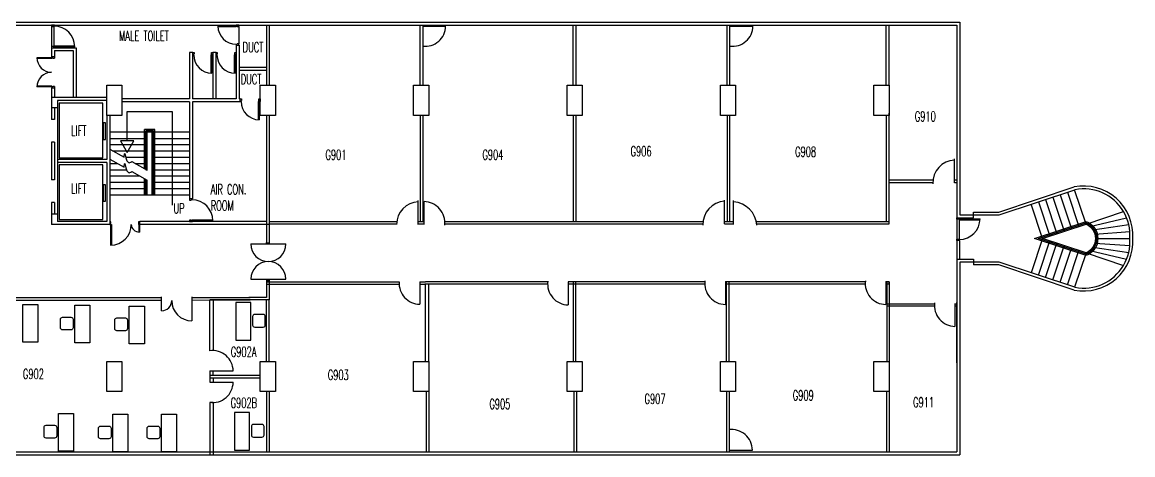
# Model space of a CAD drawing. Header units: feet. Extents: x -1.1 to 56.9, y 7.3 to 23.6.
# Drawn here: x 27.48 to 56.91, y 12.14 to 23.6 of the extents above; entities that cross this region are included whole.
import ezdxf

# ---------------------------------------------------------------- set-up
doc = ezdxf.new("R2010")
doc.units = ezdxf.units.FT
doc.header["$MEASUREMENT"] = 0
doc.layers.add('1', color=1, linetype='Continuous')
doc.layers.add('PLAN', color=7, linetype='Continuous')
doc.styles.add('T400', font='ROMANS.SHX', dxfattribs={"width": 0.6, "height": 400})

# ---------------------------------------------------------------- blocks, each defined once
blk = doc.blocks.new('N-DU')
at = {"layer": 'PLAN'}
for p, q in [((0, 2.879), (0, 1.621)), ((0.114, 2.879), (0, 2.879)), ((0, 2.879), (0, 2.829)), ((0, 2.829), (0.062, 2.829)), ((0.062, 2.841), (0.062, 2.829)), ((0.1, 2.841), (0.062, 2.841)), ((0.1, 2.841), (0.1, 2.879)), ((0.1, 2.056), (0.1, 2.841)), ((0, 2.03), (0, 1.98)), ((0.062, 2.03), (0, 2.03)), ((0, 1.98), (0.1, 1.98)), ((0.062, 2.018), (0.062, 2.03)), ((0.1, 2.018), (0.062, 2.018)), ((0.1, 2.056), (0.923, 2.056)), ((0.1, 2.018), (0.1, 2.056)), ((0.1, 1.98), (0.1, 2.018)), ((0.1, 2.018), (0.184, 2.018)), ((0.1, 1.98), (0.114, 1.98)), ((0.114, 1.98), (0.978, 1.98)), ((0.114, 1.866), (0.864, 1.866)), ((0.114, 1.866), (0.114, 1.571)), ((0.184, 2.018), (0.923, 2.018)), ((0.864, 1.866), (0.864, 0)), ((0.978, 1.98), (0.978, 0)), ((-0.07, 1.583), (-0.582, 1.583)), ((0.014, 1.553), (-0.581, 1.553)), ((0.014, 1.583), (-0.07, 1.583)), ((0.114, 1.621), (0, 1.621)), ((0.014, 1.621), (0.014, 1.583)), ((0.014, 1.583), (0.014, 1.553)), ((0.014, 1.583), (0.052, 1.583)), ((0.052, 1.583), (0.052, 1.571)), ((0.052, 1.571), (0.114, 1.571)), ((0.114, 1.571), (0.114, 1.621)), ((0, 1.004), (0, 1.004)), ((0.014, 0.455), (-0.581, 0.455)), ((0.014, 0.455), (0.014, 0.387)), ((-0.07, 0.425), (-0.582, 0.425)), ((0.014, 0.425), (-0.07, 0.425)), ((0, 0.387), (0.114, 0.387)), ((0, 0.387), (0, -0.871)), ((0.014, 0.425), (0.052, 0.425)), ((0.052, 0.425), (0.052, 0.437)), ((0.114, 0.437), (0.052, 0.437)), ((0.114, 0.437), (0.114, 0)), ((0.114, 0.387), (0.114, 0.437))]:
    blk.add_line(p, q, dxfattribs=at)
for centre, radius, start, end in [((0.1, 2.018), 0.823, 0, 90), ((-0.003, 1.583), 0.579, 180, 270.2818), ((-0.003, 0.425), 0.579, 89.7182, 180)]:
    blk.add_arc(centre, radius, start, end, dxfattribs=at)

msp = doc.modelspace()

# ---------------------------------------------------------------- linework, layer by layer
at = {"color": 0}
for p, q in [((31.991, 18.92), (31.915, 18.92)), ((31.915, 18.92), (31.915, 18.887)), ((31.915, 18.887), (31.957, 18.887)), ((31.982, 18.895), (31.957, 18.895)), ((31.957, 18.895), (31.957, 18.887)), ((31.982, 18.895), (31.982, 18.92)), ((29.829, 18.311), (29.796, 18.311)), ((29.821, 18.27), (29.829, 18.27)), ((29.821, 18.244), (29.821, 18.27)), ((29.829, 18.27), (29.829, 18.311)), ((30.596, 18.311), (30.562, 18.311)), ((30.562, 18.311), (30.562, 18.27)), ((30.57, 18.27), (30.562, 18.27)), ((30.57, 18.244), (30.57, 18.27)), ((30.596, 18.244), (30.596, 18.32)), ((31.957, 18.354), (31.915, 18.354)), ((31.915, 18.354), (31.915, 18.32)), ((31.915, 18.32), (31.991, 18.32)), ((31.957, 18.346), (31.957, 18.354)), ((31.982, 18.346), (31.957, 18.346)), ((31.982, 18.346), (31.982, 18.371)), ((31.982, 18.371), (32.53, 18.371)), ((31.982, 18.346), (32.038, 18.346)), ((31.982, 18.32), (31.982, 18.346)), ((32.038, 18.346), (32.531, 18.346)), ((52.249, 18.42), (52.315, 18.42)), ((52.249, 18.387), (52.249, 18.42)), ((52.29, 18.387), (52.249, 18.387)), ((52.315, 18.395), (52.29, 18.395)), ((52.29, 18.395), (52.29, 18.387)), ((52.315, 18.42), (52.315, 18.395)), ((52.315, 18.395), (52.315, 18.37)), ((52.315, 18.395), (52.371, 18.395)), ((52.315, 18.37), (52.864, 18.37)), ((52.371, 18.395), (52.864, 18.395)), ((29.796, 18.244), (29.821, 18.244)), ((29.821, 18.244), (29.821, 18.188)), ((29.821, 18.244), (29.847, 18.244)), ((29.821, 18.188), (29.821, 17.695)), ((29.847, 18.244), (29.847, 17.696)), ((30.57, 18.244), (30.596, 18.244)), ((52.249, 17.821), (52.249, 17.854)), ((52.249, 17.854), (52.29, 17.854)), ((52.325, 17.821), (52.249, 17.821)), ((52.29, 17.846), (52.29, 17.854)), ((52.315, 17.846), (52.29, 17.846)), ((52.315, 17.846), (52.315, 17.821))]:
    msp.add_line(p, q, dxfattribs=at)
for p, q in [((32.448, 14.898), (32.448, 16.244)), ((32.448, 16.244), (32.535, 16.244)), ((33.949, 16.244), (32.449, 16.244)), ((32.535, 16.244), (32.535, 14.903)), ((30.212, 15.43, 1.5), (29.987, 15.43, 1.5)), ((32.449, 14.365), (32.449, 14.246)), ((33.787, 14.246), (32.449, 14.246)), ((32.449, 14.246), (32.449, 14.186)), ((32.449, 14.186), (33.787, 14.186)), ((33.787, 14.216), (33.787, 14.246)), ((32.535, 13.528), (32.448, 13.533)), ((32.448, 13.533), (32.449, 12.144)), ((32.535, 13.528), (32.535, 12.144))]:
    msp.add_line(p, q)
for points, elevation in [([(27.495, 15.126), (27.495, 16.126), (27.895, 16.126), (27.895, 15.126)], 0.75), ([(28.873, 15.105), (28.873, 16.105), (29.273, 16.105), (29.273, 15.105)], 0.75), ([(30.315, 15.084), (30.315, 16.084), (30.715, 16.084), (30.715, 15.084)], 0.75), ([(28.439, 12.241), (28.439, 13.241), (28.839, 13.241), (28.839, 12.241)], 0.75), ([(29.881, 12.22), (29.881, 13.22), (30.281, 13.22), (30.281, 12.22)], 0.75), ([(31.171, 12.22), (31.171, 13.22), (31.571, 13.22), (31.571, 12.22)], 1.5)]:
    msp.add_lwpolyline(points, close=True, dxfattribs=dict(elevation=elevation))
for points in [[(33.538, 15.179), (33.538, 16.179), (33.138, 16.179), (33.138, 15.179)], [(33.505, 12.265), (33.505, 13.265), (33.105, 13.265), (33.105, 12.265)]]:
    msp.add_lwpolyline(points, close=True)
for centre, start, end in [((31.982, 18.346), 0, 90), ((52.315, 18.395), 270, 0), ((29.821, 18.244), 270, 0)]:
    msp.add_arc(centre, 0.549, start, end, dxfattribs=at)
at = {"layer": '1', "color": 0}
for p, q in [((38.024, 21.932), (38.024, 23.527)), ((38.092, 23.527), (38.092, 21.932)), ((42.082, 21.932), (42.082, 23.527)), ((42.15, 23.527), (42.15, 21.932)), ((46.159, 21.932), (46.159, 23.527)), ((46.227, 23.527), (46.227, 21.932)), ((50.377, 21.932), (50.377, 23.527)), ((50.445, 23.527), (50.445, 21.932)), ((38.024, 21.122), (38.024, 18.316)), ((38.092, 21.122), (38.092, 18.316)), ((42.082, 21.122), (42.082, 18.311)), ((42.15, 21.122), (42.15, 18.311)), ((46.159, 21.122), (46.159, 18.313)), ((46.227, 21.122), (46.227, 18.313)), ((50.377, 21.122), (50.377, 18.319)), ((50.445, 21.122), (50.445, 18.256)), ((51.616, 19.421), (50.445, 19.421)), ((51.611, 19.349), (50.445, 19.349)), ((52.248, 19.421), (52.187, 19.421)), ((52.25, 19.349), (52.187, 19.349)), ((37.405, 18.315), (34.025, 18.315)), ((37.4, 18.25), (34.025, 18.25)), ((38.129, 18.315), (37.976, 18.315)), ((38.129, 18.25), (37.976, 18.25)), ((45.519, 18.25), (38.678, 18.25)), ((45.522, 18.315), (38.679, 18.315)), ((46.334, 18.315), (46.094, 18.315)), ((46.334, 18.25), (46.094, 18.25)), ((50.449, 18.315), (46.937, 18.315)), ((50.449, 18.25), (46.948, 18.25)), ((38.166, 14.619), (38.166, 16.66)), ((38.249, 16.66), (38.249, 14.619)), ((46.143, 14.619), (46.143, 16.726)), ((46.213, 14.633), (46.213, 16.726)), ((50.392, 16.726), (50.392, 14.617)), ((50.452, 16.66), (50.452, 16.721)), ((50.454, 16.726), (50.454, 12.217)), ((50.394, 16.142), (51.656, 16.142)), ((50.394, 16.087), (51.654, 16.087)), ((52.2, 16.142), (52.247, 16.142)), ((52.2, 16.087), (52.244, 16.087)), ((38.254, 15.223), (38.254, 15.223)), ((32.449, 14.186), (32.449, 14.067)), ((32.535, 14.246), (32.535, 14.365)), ((32.535, 14.186), (32.535, 14.067)), ((50.385, 13.814), (50.385, 12.218))]:
    msp.add_line(p, q, dxfattribs=at)
at = {"layer": 'PLAN', "color": 0}
for p, q in [((3.449, 23.6), (28.331, 23.6)), ((28.255, 23.6), (52.325, 23.6)), ((52.325, 23.6), (52.325, 18.496)), ((3.525, 23.524), (28.331, 23.524)), ((28.255, 23.524), (52.249, 23.524)), ((33.092, 23.499), (32.666, 23.499)), ((33.149, 23.474), (32.667, 23.474)), ((33.149, 23.499), (33.092, 23.499)), ((33.149, 23.524), (33.149, 23.499)), ((33.215, 23.524), (33.149, 23.524)), ((33.149, 23.499), (33.149, 23.474)), ((33.149, 23.499), (33.174, 23.499)), ((33.174, 23.499), (33.174, 23.491)), ((33.174, 23.491), (33.215, 23.491)), ((33.215, 23.491), (33.215, 23.524)), ((33.215, 23.491), (33.215, 23.024)), ((33.949, 23.524), (33.949, 21.929)), ((34.025, 23.524), (34.025, 21.929)), ((52.249, 23.524), (52.249, 18.42)), ((33.149, 23.016), (33.174, 23.016)), ((33.149, 23.016), (33.149, 22.991)), ((33.149, 22.991), (33.149, 22.984)), ((33.149, 22.991), (33.225, 22.991)), ((33.149, 22.991), (33.149, 21.567)), ((33.174, 23.016), (33.174, 23.024)), ((33.215, 23.024), (33.174, 23.024)), ((33.215, 22.991), (33.215, 23.024)), ((33.225, 22.991), (33.225, 21.567)), ((31.999, 22.8), (31.915, 22.8)), ((31.915, 22.8), (31.915, 21.567)), ((31.999, 22.734), (31.991, 22.734)), ((31.991, 22.734), (31.991, 21.567)), ((31.999, 22.734), (31.999, 22.8)), ((31.999, 22.8), (32.032, 22.8)), ((32.024, 22.734), (31.999, 22.734)), ((32.024, 22.734), (32.024, 22.759)), ((32.024, 22.759), (32.032, 22.759)), ((32.032, 22.8), (32.032, 22.759)), ((32.507, 22.734), (32.481, 22.734)), ((32.481, 22.734), (32.481, 22.252)), ((32.499, 22.759), (32.499, 22.8)), ((32.499, 22.8), (32.532, 22.8)), ((32.507, 22.759), (32.499, 22.759)), ((32.507, 22.734), (32.507, 22.759)), ((32.532, 22.734), (32.507, 22.734)), ((32.507, 22.734), (32.507, 22.677)), ((32.507, 22.677), (32.507, 22.251)), ((32.615, 22.8), (32.532, 22.8)), ((32.532, 22.8), (32.532, 22.734)), ((32.532, 22.8), (32.532, 21.567)), ((32.615, 22.734), (32.608, 22.734)), ((32.608, 22.734), (32.608, 21.567)), ((32.615, 22.8), (32.649, 22.8)), ((32.615, 22.734), (32.615, 22.8)), ((32.641, 22.734), (32.615, 22.734)), ((32.641, 22.759), (32.649, 22.759)), ((32.641, 22.734), (32.641, 22.759)), ((32.649, 22.8), (32.649, 22.759)), ((33.098, 22.734), (33.098, 22.252)), ((33.123, 22.734), (33.098, 22.734)), ((33.115, 22.8), (33.149, 22.8)), ((33.115, 22.759), (33.115, 22.8)), ((33.123, 22.759), (33.115, 22.759)), ((33.123, 22.734), (33.123, 22.759)), ((33.123, 22.734), (33.123, 22.677)), ((33.149, 22.734), (33.123, 22.734)), ((33.123, 22.677), (33.123, 22.251)), ((33.149, 22.8), (33.149, 22.734)), ((33.949, 22.4), (33.225, 22.4)), ((33.949, 22.324), (33.225, 22.324)), ((29.72, 21.605), (28.255, 21.605)), ((29.72, 21.529), (28.413, 21.529)), ((28.413, 21.529), (28.413, 18.32)), ((31.915, 21.567), (30.12, 21.567)), ((31.915, 21.491), (30.12, 21.491)), ((31.915, 21.491), (31.915, 18.92)), ((33.149, 21.567), (31.991, 21.567)), ((31.991, 21.491), (31.991, 18.92)), ((33.253, 21.491), (31.991, 21.491)), ((33.253, 21.567), (33.225, 21.567)), ((33.253, 21.567), (33.287, 21.567)), ((33.253, 21.5), (33.253, 21.567)), ((33.253, 21.5), (33.253, 21.491)), ((33.279, 21.5), (33.253, 21.5)), ((33.279, 21.526), (33.287, 21.526)), ((33.279, 21.5), (33.279, 21.526)), ((33.287, 21.567), (33.287, 21.526)), ((33.736, 21.5), (33.736, 21.018)), ((33.761, 21.5), (33.736, 21.5)), ((33.753, 21.567), (33.787, 21.567)), ((33.753, 21.526), (33.753, 21.567)), ((33.761, 21.526), (33.753, 21.526)), ((33.761, 21.5), (33.761, 21.526)), ((33.761, 21.5), (33.761, 21.444)), ((33.787, 21.5), (33.761, 21.5)), ((33.787, 21.567), (33.787, 21.5)), ((28.413, 21.329), (28.255, 21.329)), ((28.331, 21.329), (28.331, 21.025)), ((30.259, 21.237), (31.452, 21.237)), ((30.259, 20.458), (30.259, 21.237)), ((31.452, 21.237), (31.452, 18.752)), ((33.761, 21.444), (33.761, 21.018)), ((50.453, 21.129), (50.453, 21.196)), ((28.331, 21.025), (28.255, 21.025)), ((29.72, 21.129), (29.72, 19.963)), ((29.796, 21.129), (29.796, 18.244)), ((33.949, 21.129), (33.949, 17.727)), ((34.025, 21.129), (34.025, 17.727)), ((30.722, 20.691), (29.796, 20.691)), ((30.722, 19.72), (30.722, 20.758)), ((30.989, 20.758), (30.722, 20.758)), ((30.756, 19.701), (30.756, 20.724)), ((30.956, 20.724), (30.756, 20.724)), ((30.956, 20.691), (30.756, 20.691)), ((30.789, 19.683), (30.789, 20.691)), ((30.922, 19.03), (30.922, 20.691)), ((30.956, 19.03), (30.956, 20.724)), ((30.989, 19.03), (30.989, 20.758)), ((31.915, 20.691), (30.989, 20.691)), ((28.331, 20.425), (28.255, 20.425)), ((28.255, 20.425), (28.255, 19.425)), ((28.331, 20.425), (28.331, 19.425)), ((29.796, 20.525), (30.722, 20.525)), ((29.796, 20.359), (30.722, 20.359)), ((30.756, 20.525), (30.789, 20.525)), ((30.756, 20.359), (30.789, 20.359)), ((30.922, 20.525), (30.956, 20.525)), ((30.922, 20.359), (30.956, 20.359)), ((30.989, 20.525), (31.915, 20.525)), ((30.989, 20.359), (31.915, 20.359)), ((29.796, 20.236), (30.178, 20.023)), ((29.873, 20.193), (30.722, 20.193)), ((30.222, 20.027), (30.722, 20.027)), ((30.756, 20.193), (30.789, 20.193)), ((30.756, 20.027), (30.789, 20.027)), ((30.922, 20.193), (30.956, 20.193)), ((30.922, 20.027), (30.956, 20.027)), ((30.989, 20.193), (31.915, 20.193)), ((30.989, 20.027), (31.915, 20.027)), ((29.72, 19.963), (28.413, 19.963)), ((29.72, 19.887), (28.413, 19.887)), ((29.72, 19.887), (29.72, 18.32)), ((29.796, 19.972), (30.178, 19.759)), ((29.796, 19.861), (29.996, 19.861)), ((30.382, 19.909), (30.789, 19.683)), ((30.469, 19.861), (30.722, 19.861)), ((30.756, 19.861), (30.789, 19.861)), ((30.922, 19.861), (30.956, 19.861)), ((30.989, 19.861), (31.915, 19.861)), ((29.796, 19.695), (30.243, 19.695)), ((29.796, 19.529), (30.592, 19.529)), ((30.382, 19.646), (30.789, 19.419)), ((30.722, 19.03), (30.722, 19.456)), ((30.756, 19.695), (30.789, 19.695)), ((30.756, 19.03), (30.756, 19.437)), ((30.922, 19.695), (30.956, 19.695)), ((30.922, 19.529), (30.956, 19.529)), ((30.989, 19.695), (31.915, 19.695)), ((30.989, 19.529), (31.915, 19.529)), ((28.331, 19.425), (28.255, 19.425)), ((29.796, 19.363), (30.722, 19.363)), ((29.796, 19.196), (30.722, 19.196)), ((30.756, 19.363), (30.789, 19.363)), ((30.756, 19.196), (30.789, 19.196)), ((30.789, 19.03), (30.789, 19.419)), ((30.922, 19.363), (30.956, 19.363)), ((30.922, 19.363), (30.956, 19.363)), ((30.922, 19.196), (30.956, 19.196)), ((30.922, 19.196), (30.956, 19.196)), ((30.989, 19.363), (31.915, 19.363)), ((30.989, 19.196), (31.915, 19.196)), ((53.36, 18.572), (55.36, 19.237)), ((53.372, 18.496), (55.379, 19.163)), ((55.673, 18.255), (55.372, 19.161)), ((29.796, 19.03), (31.915, 19.03)), ((30.922, 19.03), (30.956, 19.03)), ((54.411, 18.842), (54.712, 17.936)), ((54.603, 18.905), (54.904, 18)), ((54.795, 18.969), (55.096, 18.064)), ((54.987, 19.033), (55.288, 18.128)), ((55.18, 19.097), (55.48, 18.192)), ((28.331, 18.825), (28.255, 18.825)), ((28.255, 18.825), (28.255, 18.244)), ((28.331, 18.825), (28.331, 18.52)), ((52.693, 18.42), (52.693, 18.572)), ((52.693, 18.572), (53.36, 18.572)), ((54.52, 17.872), (54.219, 18.778)), ((55.673, 18.255), (56.665, 18.585)), ((28.413, 18.52), (28.255, 18.52)), ((29.72, 18.32), (28.413, 18.32)), ((29.796, 18.282), (29.796, 18.244)), ((33.949, 18.32), (30.596, 18.32)), ((52.249, 18.42), (52.249, 18.387)), ((52.249, 18.42), (52.693, 18.42)), ((52.249, 18.387), (52.249, 17.324)), ((52.315, 18.42), (52.325, 18.42)), ((52.315, 18.37), (52.315, 17.846)), ((52.325, 18.496), (53.372, 18.496)), ((55.774, 18.191), (56.748, 18.419)), ((29.796, 18.244), (28.255, 18.244)), ((30.57, 18.244), (30.57, 18.044)), ((30.584, 18.244), (30.584, 18.044)), ((34.025, 18.244), (30.596, 18.244)), ((55.853, 18.101), (56.804, 18.242)), ((55.904, 17.991), (56.833, 18.058)), ((52.325, 17.324), (52.325, 17.821)), ((54.52, 17.872), (54.219, 16.967)), ((54.411, 16.903), (54.712, 17.808)), ((54.603, 16.839), (54.904, 17.745)), ((54.795, 16.775), (55.096, 17.681)), ((55.904, 17.753), (56.833, 17.687)), ((55.921, 17.872), (56.834, 17.872)), ((54.987, 16.712), (55.288, 17.617)), ((55.18, 16.648), (55.48, 17.553)), ((55.673, 17.489), (55.372, 16.584)), ((55.673, 17.489), (56.665, 17.159)), ((55.774, 17.554), (56.748, 17.326)), ((55.853, 17.644), (56.804, 17.503)), ((33.949, 17.264), (33.949, 17.258)), ((34.025, 17.261), (34.025, 17.26)), ((52.249, 17.324), (52.693, 17.324)), ((52.249, 17.324), (52.249, 12.22)), ((52.325, 17.248), (52.325, 12.144)), ((53.372, 17.248), (52.325, 17.248)), ((52.693, 17.324), (52.693, 17.172)), ((52.769, 17.248), (52.693, 17.248)), ((53.36, 17.172), (52.693, 17.172)), ((55.36, 16.508), (53.36, 17.172)), ((55.379, 16.581), (53.372, 17.248)), ((25.853, 16.311), (31.173, 16.309)), ((25.853, 16.244), (31.173, 16.239)), ((31.174, 15.96), (31.174, 16.326)), ((31.97, 16.239), (33.52, 16.244)), ((31.973, 16.309), (33.52, 16.311)), ((33.949, 16.311), (33.486, 16.311)), ((34.025, 16.244), (33.486, 16.244)), ((50.453, 14.616), (50.453, 14.549)), ((3.449, 12.144), (33.987, 12.144)), ((3.525, 12.22), (33.987, 12.22)), ((29.487, 12.22), (52.249, 12.22)), ((29.92, 12.144), (52.325, 12.144))]:
    msp.add_line(p, q, dxfattribs=at)
at = {"layer": 'PLAN', "color": 0, "linetype": 'Continuous'}
for p, q in [((34.025, 23.524), (34.025, 21.929)), ((38.091, 23.498), (38.7, 23.498)), ((46.234, 23.498), (46.844, 23.498)), ((52.249, 21.129), (52.249, 19.533)), ((52.187, 19.351), (52.187, 19.985)), ((37.976, 18.246), (37.976, 18.879)), ((38.129, 18.241), (38.129, 18.85)), ((46.094, 18.258), (46.094, 18.892)), ((46.334, 18.247), (46.334, 18.88)), ((33.535, 17.727), (34.468, 17.727)), ((33.935, 17.761), (34.025, 17.761)), ((33.535, 16.794), (34.468, 16.794)), ((33.949, 16.794), (33.949, 16.311)), ((34.025, 16.794), (34.025, 16.244)), ((33.949, 16.761), (34.025, 16.761)), ((33.949, 16.727), (37.47, 16.727)), ((33.949, 16.66), (37.469, 16.66)), ((38.014, 16.727), (38.014, 16.13)), ((38.014, 16.727), (38.163, 16.727)), ((38.014, 16.66), (38.163, 16.66)), ((41.403, 16.66), (38.15, 16.66)), ((41.406, 16.727), (38.163, 16.727)), ((45.57, 16.727), (41.948, 16.727)), ((41.948, 16.724), (41.948, 16.114)), ((45.569, 16.66), (41.948, 16.66)), ((42.086, 14.615), (42.086, 16.726)), ((42.153, 14.615), (42.153, 16.726)), ((46.114, 16.735), (46.114, 16.125)), ((49.824, 16.727), (46.114, 16.727)), ((49.822, 16.66), (46.114, 16.66)), ((50.367, 16.735), (50.367, 16.125)), ((50.453, 16.727), (50.367, 16.727)), ((50.446, 16.66), (50.367, 16.66)), ((31.973, 16.325), (31.974, 15.693)), ((33.486, 16.311), (33.52, 16.311)), ((33.486, 16.311), (33.52, 16.311)), ((33.486, 16.244), (33.52, 16.244)), ((33.949, 14.616), (33.949, 16.244)), ((34.025, 14.616), (34.025, 16.244)), ((52.2, 16.153), (52.2, 15.544)), ((52.249, 14.583), (52.249, 16.178)), ((28.49, 15.507, 1.5), (28.49, 15.732, 1.5)), ((28.546, 15.789, 1.5), (28.771, 15.789, 1.5)), ((28.828, 15.732, 1.5), (28.828, 15.507, 1.5)), ((29.931, 15.487, 1.5), (29.931, 15.712, 1.5)), ((29.987, 15.768, 1.5), (30.212, 15.768, 1.5)), ((30.269, 15.712, 1.5), (30.269, 15.487, 1.5)), ((33.584, 15.806, 0.75), (33.584, 15.581, 0.75)), ((33.865, 15.863, 0.75), (33.64, 15.863, 0.75)), ((33.921, 15.581, 0.75), (33.921, 15.806, 0.75)), ((28.771, 15.451, 1.5), (28.546, 15.451, 1.5)), ((33.64, 15.525, 0.75), (33.865, 15.525, 0.75)), ((32.449, 14.365), (33.069, 14.365)), ((32.449, 14.067), (33.069, 14.067)), ((33.949, 13.816), (33.949, 12.283)), ((34.025, 13.816), (34.025, 12.828)), ((38.187, 13.816), (38.187, 12.22)), ((38.253, 13.816), (38.253, 12.22)), ((42.102, 13.816), (42.102, 12.22)), ((42.168, 13.816), (42.168, 12.22)), ((46.148, 13.816), (46.148, 12.22)), ((46.211, 13.816), (46.211, 12.22)), ((28.056, 12.644, 1.5), (28.056, 12.869, 1.5)), ((28.112, 12.925, 1.5), (28.337, 12.925, 1.5)), ((28.394, 12.869, 1.5), (28.394, 12.644, 1.5)), ((29.497, 12.623, 1.5), (29.497, 12.848, 1.5)), ((29.553, 12.904, 1.5), (29.778, 12.904, 1.5)), ((29.835, 12.848, 1.5), (29.835, 12.623, 1.5)), ((30.788, 12.623, 2.25), (30.788, 12.848, 2.25)), ((30.844, 12.904, 2.25), (31.069, 12.904, 2.25)), ((31.125, 12.848, 2.25), (31.125, 12.623, 2.25)), ((33.551, 12.892, 0.75), (33.551, 12.667, 0.75)), ((33.832, 12.949, 0.75), (33.607, 12.949, 0.75)), ((33.888, 12.667, 0.75), (33.888, 12.892, 0.75)), ((34.025, 12.828), (34.025, 12.22)), ((28.337, 12.587, 1.5), (28.112, 12.587, 1.5)), ((29.778, 12.567, 1.5), (29.553, 12.567, 1.5)), ((31.069, 12.567, 2.25), (30.844, 12.567, 2.25)), ((33.607, 12.611, 0.75), (33.832, 12.611, 0.75)), ((33.949, 12.283), (33.949, 12.22)), ((46.221, 12.269), (46.83, 12.269))]:
    msp.add_line(p, q, dxfattribs=at)
at = {"layer": 'PLAN', "color": 0}
for points in [[(29.72, 21.129), (29.72, 21.929), (30.12, 21.929), (30.12, 21.129)], [(29.72, 21.129), (29.72, 21.929), (30.12, 21.929), (30.12, 21.129)], [(33.787, 21.129), (33.787, 21.929), (34.187, 21.929), (34.187, 21.129)], [(33.787, 21.129), (33.787, 21.929), (34.187, 21.929), (34.187, 21.129)], [(37.853, 21.129), (37.853, 21.929), (38.253, 21.929), (38.253, 21.129)], [(37.853, 21.129), (37.853, 21.929), (38.253, 21.929), (38.253, 21.129)], [(41.92, 21.129), (41.92, 21.929), (42.32, 21.929), (42.32, 21.129)], [(41.92, 21.129), (41.92, 21.929), (42.32, 21.929), (42.32, 21.129)], [(45.987, 21.129), (45.987, 21.929), (46.387, 21.929), (46.387, 21.129)], [(45.987, 21.129), (45.987, 21.929), (46.387, 21.929), (46.387, 21.129)], [(50.053, 21.129), (50.053, 21.929), (50.453, 21.929), (50.453, 21.129)], [(50.053, 21.129), (50.053, 21.929), (50.453, 21.929), (50.453, 21.129)], [(28.455, 21.456), (28.455, 20.009), (29.612, 20.009), (29.612, 21.456)], [(29.628, 20.933), (29.628, 20.497), (29.682, 20.497), (29.682, 20.933)], [(30.259, 20.148), (30.438, 20.458), (30.08, 20.458)], [(28.455, 19.819), (28.455, 18.372), (29.612, 18.372), (29.612, 19.819)], [(29.628, 19.296), (29.628, 18.86), (29.682, 18.86), (29.682, 19.296)], [(29.72, 13.816), (29.72, 14.616), (30.12, 14.616), (30.12, 13.816)], [(29.72, 13.816), (29.72, 14.616), (30.12, 14.616), (30.12, 13.816)], [(33.787, 13.816), (33.787, 14.616), (34.187, 14.616), (34.187, 13.816)], [(33.787, 13.816), (33.787, 14.616), (34.187, 14.616), (34.187, 13.816)], [(37.853, 13.816), (37.853, 14.616), (38.253, 14.616), (38.253, 13.816)], [(37.853, 13.816), (37.853, 14.616), (38.253, 14.616), (38.253, 13.816)], [(41.92, 13.816), (41.92, 14.616), (42.32, 14.616), (42.32, 13.816)], [(41.92, 13.816), (41.92, 14.616), (42.32, 14.616), (42.32, 13.816)], [(45.987, 13.816), (45.987, 14.616), (46.387, 14.616), (46.387, 13.816)], [(45.987, 13.816), (45.987, 14.616), (46.387, 14.616), (46.387, 13.816)], [(50.053, 13.816), (50.053, 14.616), (50.453, 14.616), (50.453, 13.816)], [(50.053, 13.816), (50.053, 14.616), (50.453, 14.616), (50.453, 13.816)]]:
    msp.add_lwpolyline(points, close=True, dxfattribs=at)
for points in [[(54.309, 17.872), (55.675, 18.326, -0.687639), (55.675, 17.418)], [(54.414, 17.872), (55.674, 18.291, -0.668729), (55.674, 17.454)], [(54.52, 17.872), (55.673, 18.255, -0.647887), (55.673, 17.489)]]:
    msp.add_lwpolyline(points, format="xyb", close=True, dxfattribs=at)
for centre, radius, start, end in [((33.149, 23.499), 0.483, 180, 270), ((32.507, 22.734), 0.483, 180, 270), ((33.123, 22.734), 0.483, 180, 270), ((33.761, 21.5), 0.483, 180, 270), ((55.612, 17.961), 1.301, 356.1128, 101.1556), ((55.612, 17.961), 1.225, 30.6671, 100.9345), ((55.612, 17.961), 1.225, 355.8713, 30.6671), ((30.57, 18.244), 0.2, 180, 273.8226), ((55.612, 17.784), 1.301, 258.8444, 3.8872), ((55.612, 17.784), 1.225, 329.3329, 4.1287), ((55.612, 17.784), 1.225, 259.0655, 329.3329)]:
    msp.add_arc(centre, radius, start, end, dxfattribs=at)
at = {"layer": 'PLAN', "color": 0, "linetype": 'Continuous'}
for centre, radius, start, end in [((38.162, 23.5), 0.538, 262.5702, 359.7995), ((46.306, 23.5), 0.538, 262.5702, 359.7995), ((52.216, 19.347), 0.605, 92.7824, 182.3241), ((38.005, 18.242), 0.605, 92.7676, 179.5261), ((38.117, 18.288), 0.562, 353.7889, 88.7832), ((46.124, 18.254), 0.605, 92.7824, 182.3241), ((46.276, 18.173), 0.676, 4.3454, 85.0644), ((34.001, 17.727), 0.467, 180, 0), ((34.001, 16.794), 0.467, 0, 180), ((38.022, 16.684), 0.554, 175.5198, 269.1346), ((41.957, 16.668), 0.554, 172.6794, 269.1346), ((46.122, 16.679), 0.554, 172.6794, 269.1346), ((50.375, 16.679), 0.554, 172.6794, 269.1346), ((31.174, 16.226), 0.267, 270, 0), ((31.974, 16.226), 0.533, 180, 270), ((52.208, 16.097), 0.554, 172.6794, 269.1346), ((32.526, 14.36), 0.543, 0.4238, 98.2741), ((32.526, 14.071), 0.543, 261.7259, 359.5762), ((46.277, 12.26), 0.554, 0.8654, 97.3206)]:
    msp.add_arc(centre, radius, start, end, dxfattribs=at)
at = {"layer": 'PLAN', "color": 0, "linetype": 'Continuous', "extrusion": (0, 0, -1)}
for centre, start_param, end_param in [((28.546, 15.732, 1.5), 0.785398, 2.356194), ((28.771, 15.732, 1.5), 2.356194, 3.926991), ((29.987, 15.712, 1.5), 0.785398, 2.356194), ((30.212, 15.712, 1.5), 2.356194, 3.926991), ((28.546, 15.507, 1.5), 5.497787, 7.068583), ((28.771, 15.507, 1.5), 3.926991, 5.497787), ((29.987, 15.487, 1.5), 5.497787, 7.068583), ((30.212, 15.487, 1.5), 3.926991, 5.497787), ((28.112, 12.869, 1.5), 0.785398, 2.356194), ((28.337, 12.869, 1.5), 2.356194, 3.926991), ((29.553, 12.848, 1.5), 0.785398, 2.356194), ((29.778, 12.848, 1.5), 2.356194, 3.926991), ((30.844, 12.848, 2.25), 0.785398, 2.356194), ((31.069, 12.848, 2.25), 2.356194, 3.926991), ((28.112, 12.644, 1.5), 5.497787, 7.068583), ((28.337, 12.644, 1.5), 3.926991, 5.497787), ((29.553, 12.623, 1.5), 5.497787, 7.068583), ((29.778, 12.623, 1.5), 3.926991, 5.497787), ((30.844, 12.623, 2.25), 5.497787, 7.068583), ((31.069, 12.623, 2.25), 3.926991, 5.497787)]:
    msp.add_ellipse(centre, major_axis=(-0.0398, -0.0398), ratio=1, start_param=start_param, end_param=end_param, dxfattribs=at)
at = {"layer": 'PLAN', "color": 0, "linetype": 'Continuous'}
for centre, start_param, end_param in [((33.64, 15.806, 0.75), 2.356194, 3.926991), ((33.865, 15.806, 0.75), 0.785398, 2.356194), ((33.64, 15.581, 0.75), 3.926991, 5.497787), ((33.865, 15.581, 0.75), 5.497787, 7.068583), ((33.607, 12.892, 0.75), 2.356194, 3.926991), ((33.607, 12.667, 0.75), 3.926991, 5.497787), ((33.832, 12.892, 0.75), 0.785398, 2.356194), ((33.832, 12.667, 0.75), 5.497787, 7.068583)]:
    msp.add_ellipse(centre, major_axis=(0.0398, -0.0398), ratio=1, start_param=start_param, end_param=end_param, dxfattribs=at)
at = {"layer": 'PLAN', "color": 0}
for points in [[(30.178, 20.023), (30.183, 20.079), (30.198, 20.211), (30.241, 19.83), (30.349, 19.885), (30.382, 19.909)], [(30.178, 19.759), (30.183, 19.815), (30.198, 19.947), (30.241, 19.567), (30.349, 19.621), (30.382, 19.646)]]:
    msp.add_open_spline(points, degree=3, knots=[78.471559, 78.471559, 78.471559, 78.471559, 261.504742, 648.277642, 801.470875, 801.470875, 801.470875, 801.470875], dxfattribs=at)

# ---------------------------------------------------------------- block references
at = {"color": 0, "xscale": 0.6666665999999992, "yscale": 0.6666665999999992, "zscale": 0.6666665999999992}
msp.add_blockref('N-DU', (28.255, 21.605), dxfattribs=at)

# ---------------------------------------------------------------- texts
at = {"layer": 'PLAN', "color": 0, "style": 'T400', "width": 0.6}
for s, height, p in [('MALE TOILET', 0.26667, (30.046, 23.104)), ('DUCT', 0.2667, (33.32, 22.806)), ('DUCT', 0.2667, (33.269, 21.96)), ('LIFT', 0.2667, (28.776, 20.595)), ('LIFT', 0.2667, (28.776, 19.061)), ('AIR CON.', 0.2667, (32.474, 19.042)), ('ROOM', 0.2667, (32.474, 18.61)), ('UP', 0.2667, (31.486, 18.536))]:
    msp.add_text(s, height=height, dxfattribs=at).set_placement(p)
at = {"layer": 'PLAN', "linetype": 'ByBlock', "style": 'T400', "width": 0.6}
for s, p in [('G910', (51.136, 20.973)), ('G906', (43.603, 20.05)), ('G901', (35.516, 19.957)), ('G904', (39.675, 19.957)), ('G908', (47.963, 20.037)), ('G902A', (33.006, 14.736)), ('G902', (27.497, 14.152)), ('G903', (35.577, 14.125)), ('G909', (47.901, 13.586)), ('G902B', (33.003, 13.388)), ('G905', (39.86, 13.355)), ('G907', (43.973, 13.493)), ('G911', (51.09, 13.401))]:
    msp.add_text(s, height=0.2667, dxfattribs=at).set_placement(p)

doc.saveas('drawing.dxf')
